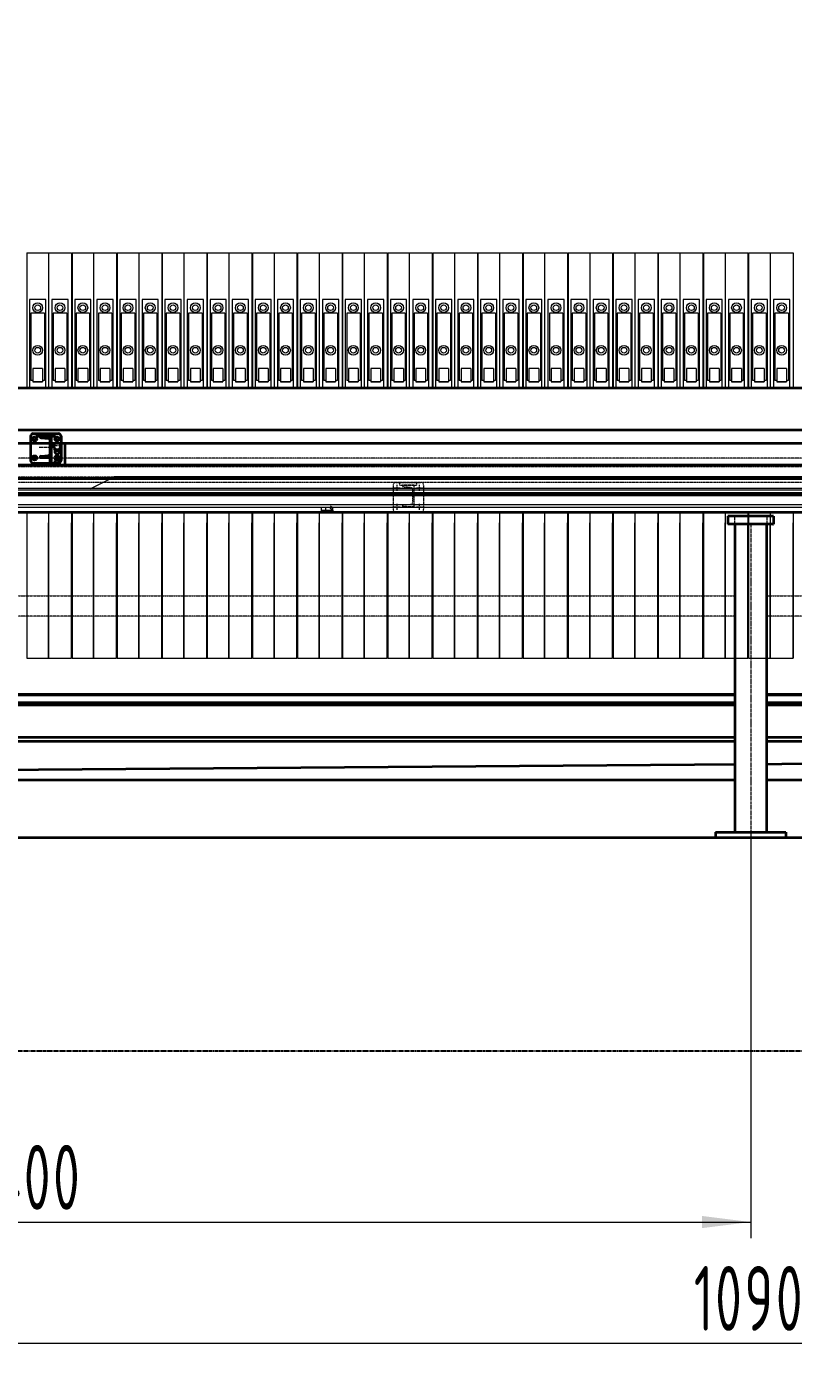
# Model space of a CAD drawing. Header units: millimetres. Extents: x -17820 to 17820, y -12600 to 12600.
# Drawn here: x -9809 to -6970, y 2416 to 7351 of the extents above; entities that cross this region are included whole.
import ezdxf

# ---------------------------------------------------------------- set-up
doc = ezdxf.new("R2010")
doc.units = ezdxf.units.MM
for name, pattern in [('双点画线', [22, 12, -2, 2, -2, 2, -2]), ('点画线', [18, 12, -2, 2, -2]), ('虚线', [2, 1, -1])]:
    doc.linetypes.add(name, pattern=pattern)
doc.layers.get('0').update_dxf_attribs({"lineweight": 35})
for name, color, linetype, lineweight in [('CDRAFT0', 7, 'Continuous', 35), ('EB0_1_1_1_1_1_1', 7, 'Continuous', 35), ('EB0_1_1_1_1_1_1_1_1_1_1_1_1_1_1_1_1_1_1', 7, 'Continuous', 35), ('EB0_1_1_1_1_1_1_1_1_1_1_1_1_1_1_1_1_1_1_1_1_1_1_1_1_1_1_1_1', 7, 'Continuous', 35), ('EB0_1_1_1_1_1_1_1_1_1_1_1_1_1_1_1_1_1_1_1_1_1_1_1_1_1_1_1_1_1', 7, 'Continuous', 35), ('EB0_1_1_1_1_1_1_1_1_1_1_1_1_1_1_1_1_1_1_1_1_1_1_1_1_1_1_1_1_1_1_1_1', 7, 'Continuous', 35), ('EB0_1_1_1_1_1_1_1_1_1_1_1_1_1_1_1_1_1_1_1_1_1_1_1_1_1_1_1_1_1_1_1_1_1_1', 7, 'Continuous', 35), ('中心线层', 1, '点画线', 18), ('尺寸线层', 3, 'Continuous', 18), ('粗实线层', 7, 'Continuous', 35), ('细实线层', 2, 'Continuous', 18), ('虚线层', 6, '虚线', 18)]:
    doc.layers.add(name, color=color, linetype=linetype, lineweight=lineweight)
doc.styles.add('机械', font='isocp', dxfattribs={"width": 0.667, "bigfont": 'gbcbig.shx'})
doc.dimstyles.new('标准', dxfattribs={"dimscale": 60, "dimtxt": 4, "dimasz": 3, "dimexe": 1, "dimexo": 0, "dimgap": 0.76128, "dimtad": 1, "dimdec": 1, "dimdsep": 46, "dimtxsty": '机械', "dimblk": '_CAXARROW', "dimcen": 0, "dimdle": 4, "dimclrt": 2, "dimaunit": 1, "dimazin": 2, "dimtfac": 0.707107, "dimtdec": 3, "dimtmove": 0, "dimatfit": 3, "dimfxl": 0, "dimfrac": 2, "dimtolj": 1, "dimlwd": 18, "dimarcsym": 0})

# ---------------------------------------------------------------- blocks, each defined once
blk = doc.blocks.new('*X187')
at = {"layer": '尺寸线层', "linetype": 'Continuous', "lineweight": 18}
for points in [[(-13088.1, 9940.3), (-12908.1, 9962.8), (-12908.1, 9917.8)], [(561.9, 9940.3), (381.9, 9962.8), (381.9, 9917.8)]]:
    blk.add_hatch(color=0, dxfattribs=at).paths.add_polyline_path(points, flags=0)
at = {"layer": '尺寸线层', "color": 0, "linetype": 'Continuous'}
for p, q in [((-13088.1, 6052.9), (-13088.1, 10000.3)), ((561.9, 5097.9), (561.9, 10000.3))]:
    blk.add_line(p, q, dxfattribs=at)
at = {"layer": '尺寸线层', "color": 0, "linetype": 'Continuous', "lineweight": 18}
blk.add_line((-13088.1, 9940.3), (561.9, 9940.3), dxfattribs=at)
at = {"layer": '尺寸线层', "color": 2, "insert": (-6263.1, 10106), "char_height": 240, "width": 1088.544, "attachment_point": 5, "line_spacing_factor": 0.939812, "style": '机械'}
blk.add_mtext('\\T1.1;13650', dxfattribs=at)
blk = doc.blocks.new('_CAXARROW')
blk.add_hatch(color=2).paths.add_polyline_path([(0, 0), (-1, 0.125), (-1, -0.125)], flags=0)
blk = doc.blocks.new('*X195')
at = {"layer": '尺寸线层', "linetype": 'Continuous', "lineweight": 18}
for points in [[(-12528.1, 2476.2), (-12348.1, 2498.7), (-12348.1, 2453.7)], [(-1628.1, 2476.2), (-1808.1, 2498.7), (-1808.1, 2453.7)]]:
    blk.add_hatch(color=0, dxfattribs=at).paths.add_polyline_path(points, flags=0)
at = {"layer": '尺寸线层', "color": 0, "linetype": 'Continuous'}
for p, q in [((-1628.1, 4625.9), (-1628.1, 2416.2)), ((-12528.1, 4347.9), (-12528.1, 2416.2))]:
    blk.add_line(p, q, dxfattribs=at)
at = {"layer": '尺寸线层', "color": 0, "linetype": 'Continuous', "lineweight": 18}
blk.add_line((-12528.1, 2476.2), (-1628.1, 2476.2), dxfattribs=at)
at = {"layer": '尺寸线层', "color": 2, "insert": (-7078.1, 2641.9), "char_height": 240, "width": 1134.281, "attachment_point": 5, "line_spacing_factor": 0.939812, "style": '机械'}
blk.add_mtext('\\T1.1;10900', dxfattribs=at)
blk = doc.blocks.new('*X205')
at = {"layer": '中心线层', "linetype": '点画线', "lineweight": 18}
blk.add_line((40, 46), (40, -3), dxfattribs=at)
at = {"layer": '粗实线层'}
for p, q in [((0, 0), (0, 43)), ((2.5, 43), (0, 43)), ((0, 0), (80, 0)), ((6.5, 39.4), (9.2, 12.2)), ((17.1, 5), (62.9, 5)), ((70.8, 12.2), (73.5, 39.4)), ((77.5, 43), (80, 43)), ((80, 0), (80, 43))]:
    blk.add_line(p, q, dxfattribs=at)
for centre, radius, start, end in [((2.5, 39), 4, 5.7106, 90), ((17.1, 13), 8, 185.7106, 270), ((62.9, 13), 8, 270, 354.2894), ((77.5, 39), 4, 90, 174.2894)]:
    blk.add_arc(centre, radius, start, end, dxfattribs=at)
blk = doc.blocks.new('BLOCK8_1')
at = {"layer": 'EB0_1_1_1_1_1_1_1_1_1_1_1_1_1_1_1_1_1_1_1_1_1_1_1_1_1_1_1_1'}
for p, q in [((-183.3, 62.8), (-183.3, -27.2)), ((-70.3, 62.8), (-70.3, -27.2))]:
    blk.add_line(p, q, dxfattribs=at)
for centre, start, end in [((-173.3, 62.8), 90, 180), ((-80.3, 62.8), 0, 90), ((-173.3, -27.2), 180, 270), ((-80.3, -27.2), 270, 0)]:
    blk.add_arc(centre, 10, start, end, dxfattribs=at)
blk.add_wipeout([(-105.3, 62.8), (-129.7, 62.8), (-129.7, 62.8), (-148.3, 62.8), (-148.3, 62.8), (-148.3, 60.3), (-148.3, 60.3), (-148.3, 60.2), (-148.3, 60), (-148.3, 59.8), (-148.3, 59.6), (-148.2, 59.4), (-148.2, 59.2), (-148.1, 59), (-148, 58.8), (-147.9, 58.6), (-147.9, 58.5), (-147.8, 58.3), (-147.7, 58.1), (-147.5, 58), (-147.4, 57.8), (-147.3, 57.7), (-147.2, 57.5), (-147, 57.4), (-146.9, 57.3), (-146.7, 57.1), (-146.6, 57), (-146.4, 56.9), (-146.2, 56.8), (-146, 56.7), (-145.9, 56.7), (-145.7, 56.6), (-145.5, 56.5), (-145.3, 56.5), (-145.1, 56.4), (-144.9, 56.4), (-144.7, 56.4), (-144.7, 56.4), (-129.7, 54.9), (-129.7, 54.9), (-117.5, 53.6), (-110.3, 45.7), (-110.3, 46.1), (-110.4, 46.5), (-110.4, 46.9), (-110.5, 47.2), (-110.6, 47.6), (-110.7, 48), (-110.8, 48.4), (-110.9, 48.7), (-111.1, 49.1), (-111.3, 49.5), (-111.5, 49.8), (-111.7, 50.1), (-111.9, 50.5), (-112.1, 50.8), (-112.4, 51.1), (-112.7, 51.3), (-113, 51.6), (-113.2, 51.9), (-113.6, 52.1), (-113.9, 52.3), (-114.2, 52.5), (-114.6, 52.7), (-114.9, 52.9), (-115.3, 53.1), (-115.6, 53.2), (-116, 53.3), (-116.4, 53.4), (-116.8, 53.5), (-117.1, 53.6), (-117.5, 53.6), (-110.3, 45.7), (-110.3, 22.8), (-110.3, 22.8), (-110.3, 0), (-117.5, -8), (-117.1, -7.9), (-116.8, -7.9), (-116.4, -7.8), (-116, -7.7), (-115.6, -7.6), (-115.3, -7.4), (-114.9, -7.3), (-114.6, -7.1), (-114.2, -6.9), (-113.9, -6.7), (-113.6, -6.5), (-113.2, -6.2), (-113, -6), (-112.7, -5.7), (-112.4, -5.4), (-112.1, -5.1), (-111.9, -4.8), (-111.7, -4.5), (-111.5, -4.1), (-111.3, -3.8), (-111.1, -3.4), (-110.9, -3.1), (-110.8, -2.7), (-110.7, -2.4), (-110.6, -2), (-110.5, -1.6), (-110.4, -1.2), (-110.4, -0.8), (-110.3, -0.4), (-110.3, 0), (-117.5, -8), (-129.7, -9.2), (-129.7, -9.2), (-144.7, -10.7), (-144.7, -10.7), (-144.9, -10.7), (-145.1, -10.8), (-145.3, -10.8), (-145.5, -10.9), (-145.7, -10.9), (-145.9, -11), (-146, -11.1), (-146.2, -11.2), (-146.4, -11.3), (-146.6, -11.4), (-146.7, -11.5), (-146.9, -11.6), (-147, -11.7), (-147.2, -11.9), (-147.3, -12), (-147.4, -12.2), (-147.5, -12.3), (-147.7, -12.5), (-147.8, -12.6), (-147.9, -12.8), (-147.9, -13), (-148, -13.2), (-148.1, -13.3), (-148.2, -13.5), (-148.2, -13.7), (-148.3, -13.9), (-148.3, -14.1), (-148.3, -14.3), (-148.3, -14.5), (-148.3, -14.7), (-148.3, -14.7), (-148.3, -17.2), (-148.3, -17.2), (-129.7, -17.2), (-129.7, -17.2), (-105.3, -17.2), (-105.3, -17.2), (-105.3, 22.8), (-105.3, 22.8)]).dxf.layer = 'EB0_1_1_1_1_1_1_1_1_1_1_1_1_1_1_1_1_1_1_1_1_1_1_1_1_1_1_1_1'
for p, q in [((-173.3, 72.8), (-80.3, 72.8)), ((-158.3, 62.8), (-158.3, 72.8)), ((-158.3, 62.8), (-95.3, 62.8)), ((-95.3, 62.8), (-95.3, 72.8)), ((-173.3, -37.2), (-80.3, -37.2))]:
    blk.add_line(p, q, dxfattribs=at)
for centre in [(-168.3, 52.8), (-85.3, 52.8), (-168.3, -17.2), (-85.3, -17.2)]:
    blk.add_circle(centre, 8, dxfattribs=at)
at = {"layer": '中心线层'}
for p, q in [((-157.3, 52.8), (-179.3, 52.8)), ((-168.3, 41.8), (-168.3, 63.8)), ((-96.3, 52.8), (-74.3, 52.8)), ((-85.3, 41.8), (-85.3, 63.8)), ((-157.3, -17.2), (-179.3, -17.2)), ((-168.3, -28.2), (-168.3, -6.2)), ((-96.3, -17.2), (-74.3, -17.2)), ((-85.3, -28.2), (-85.3, -6.2))]:
    blk.add_line(p, q, dxfattribs=at)
at = {"layer": 'EB0_1_1_1_1_1_1_1_1_1_1_1_1_1_1_1_1_1_1_1_1_1_1_1_1_1_1_1_1', "rotation": 90}
blk.add_blockref('*X205', (-105.3, -17.2), dxfattribs=at)
blk = doc.blocks.new('*X209')
at = {"layer": 'EB0_1_1_1_1_1_1_1_1_1_1_1_1_1_1_1_1_1_1'}
for p, q in [((-137, 487.7), (-140, 487.7)), ((-140, 487.7), (-140, 457.7)), ((-137, 457.7), (-140, 457.7)), ((27, 487.7), (-137, 487.7)), ((30, 457.7), (-137, 457.7)), ((-114, 457.7), (-114, -682.3)), ((27, 457.7), (-40, 457.7)), ((4, 457.7), (4, -682.3)), ((30, 487.7), (27, 487.7)), ((27, 487.7), (30, 487.7)), ((30, 457.7), (27, 457.7)), ((27, 457.7), (30, 457.7)), ((30, 487.7), (30, 457.7)), ((-185, -682.3), (75, -682.3)), ((-185, -682.3), (-185, -702.3)), ((75, -682.3), (75, -702.3)), ((-185, -702.3), (75, -702.3))]:
    blk.add_line(p, q, dxfattribs=at)
at = {"layer": '中心线层', "linetype": '点画线', "lineweight": 18}
for p, q in [((-115, 487.7), (-115, 457.7)), ((5, 487.7), (5, 457.7))]:
    blk.add_line(p, q, dxfattribs=at)
at = {"layer": '中心线层'}
blk.add_line((-55, 457.7), (-55, -682.3), dxfattribs=at)
blk = doc.blocks.new('BLOCK20_1')
at = {"layer": '虚线层'}
for p, q in [((-657.5, 93.2), (-12657.5, 93.2)), ((-657.5, 61.3), (-12657.5, 61.3)), ((-657.5, 23.2), (-12657.5, 23.2)), ((-657.5, 3.2), (-12657.5, 3.2))]:
    blk.add_line(p, q, dxfattribs=at)
blk = doc.blocks.new('BLOCK21_1')
at = {"layer": '尺寸线层'}
for p, q in [((539.8, -291.2), (-11460.2, -291.2)), ((-7943.8, -291.2), (-7856.8, -247.7)), ((-1220.8, -257.7), (-7876.8, -257.7)), ((-1220.8, -247.7), (-7856.8, -247.7)), ((539.8, -297.2), (-11460.2, -297.2)), ((539.8, -307.2), (-11460.2, -307.2)), ((539.8, -351.2), (-11460.2, -351.2)), ((539.8, -361.2), (-11460.2, -361.2))]:
    blk.add_line(p, q, dxfattribs=at)
blk = doc.blocks.new('BLOCK23_1')
at = {"layer": '中心线层'}
for p, q in [((-244.6, 24.2), (-222.6, 24.2)), ((-233.6, 13.2), (-233.6, 35.2)), ((-161.6, 24.2), (-139.6, 24.2)), ((-150.6, 13.2), (-150.6, 35.2)), ((-244.6, -45.8), (-222.6, -45.8)), ((-233.6, -56.8), (-233.6, -34.8)), ((-161.6, -45.8), (-139.6, -45.8)), ((-150.6, -56.8), (-150.6, -34.8))]:
    blk.add_line(p, q, dxfattribs=at)
at = {"layer": '虚线层'}
for p, q in [((-248.6, 34.2), (-248.6, -55.8)), ((-238.6, 44.2), (-145.6, 44.2)), ((-223.6, 34.2), (-223.6, 44.2)), ((-223.6, 34.2), (-160.6, 34.2)), ((-170.6, 34.2), (-213.6, 34.2)), ((-213.6, 31.7), (-213.6, 34.2)), ((-182.8, 25), (-210, 27.7)), ((-175.6, -28.7), (-175.6, 17.1)), ((-170.6, -45.8), (-170.6, 34.2)), ((-160.6, 34.2), (-160.6, 44.2)), ((-135.6, 34.2), (-135.6, -55.8)), ((-213.6, -43.3), (-213.6, -45.8)), ((-170.6, -45.8), (-213.6, -45.8)), ((-210, -39.3), (-182.8, -36.6)), ((-238.6, -65.8), (-145.6, -65.8))]:
    blk.add_line(p, q, dxfattribs=at)
for centre, radius, start, end in [((-238.6, 34.2), 10, 90, 180), ((-209.6, 31.7), 4, 180, 264.2894), ((-183.6, 17.1), 8, 0, 84.2894), ((-145.6, 34.2), 10, 0, 90), ((-209.6, -43.3), 4, 95.7106, 180), ((-183.6, -28.7), 8, 275.7106, 0), ((-238.6, -55.8), 10, 180, 270), ((-145.6, -55.8), 10, 270, 0)]:
    blk.add_arc(centre, radius, start, end, dxfattribs=at)
blk = doc.blocks.new('*X217')
at = {"layer": '尺寸线层', "linetype": 'Continuous', "lineweight": 18}
for points in [[(-12528.1, 2924.6), (-12348.1, 2947.1), (-12348.1, 2902.1)], [(-7128.1, 2924.6), (-7308.1, 2947.1), (-7308.1, 2902.1)]]:
    blk.add_hatch(color=0, dxfattribs=at).paths.add_polyline_path(points, flags=0)
at = {"layer": '尺寸线层', "color": 0, "linetype": 'Continuous'}
for p, q in [((-12528.1, 4347.9), (-12528.1, 2864.6)), ((-7128.1, 4367.9), (-7128.1, 2864.6))]:
    blk.add_line(p, q, dxfattribs=at)
at = {"layer": '尺寸线层', "color": 0, "linetype": 'Continuous', "lineweight": 18}
blk.add_line((-12528.1, 2924.6), (-7128.1, 2924.6), dxfattribs=at)
at = {"layer": '尺寸线层', "color": 2, "insert": (-9828.1, 3090.3), "char_height": 240, "width": 919.317, "attachment_point": 5, "line_spacing_factor": 0.939812, "style": '机械'}
blk.add_mtext('\\T1.1;5400', dxfattribs=at)
blk = doc.blocks.new('*X198')
at = {"layer": '细实线层', "color": 6, "linetype": 'Continuous', "lineweight": 18}
for p, q in [((-484.6, 1160.2), (-484.6, 660.2)), ((-484.6, 1160.2), (-404.6, 1160.2)), ((-404.6, 1160.2), (-404.6, 660.2)), ((-404.6, 1160.2), (-404.6, 660.2)), ((-404.6, 1160.2), (-404.6, 660.2)), ((-404.6, 1160.2), (-404.6, 660.2)), ((-404.6, 1160.2), (-404.6, 660.2)), ((-404.6, 1160.2), (-404.6, 660.2)), ((-404.6, 1160.2), (-404.6, 660.2)), ((-404.6, 1160.2), (-404.6, 660.2)), ((-404.6, 1160.2), (-404.6, 660.2)), ((-414.6, 987.2), (-474.6, 987.2)), ((-474.6, 987.2), (-474.6, 660.2)), ((-414.6, 660.2), (-414.6, 987.2)), ((-419.6, 937.2), (-469.6, 937.2)), ((-469.6, 937.2), (-469.6, 687.2)), ((-419.6, 937.2), (-419.6, 687.2)), ((-426.6, 732.2), (-462.6, 732.2)), ((-462.6, 732.2), (-462.6, 682.2)), ((-426.6, 732.2), (-426.6, 682.2)), ((-462.6, 687.2), (-469.6, 687.2)), ((-426.6, 682.2), (-462.6, 682.2)), ((-462.6, 682.2), (-426.6, 682.2)), ((-419.6, 687.2), (-426.6, 687.2)), ((-484.6, 199.2), (-484.6, -339.8)), ((-404.6, 199.2), (-404.6, -319.8)), ((-404.6, -339.8), (-404.6, 160.2)), ((-404.6, 160.2), (-404.6, -339.8)), ((-404.6, 160.2), (-404.6, -319.8)), ((-404.6, 160.2), (-404.6, -339.8)), ((-404.6, 160.2), (-404.6, -319.8)), ((-404.6, 160.2), (-404.6, -339.8)), ((-404.6, 160.2), (-404.6, -319.8)), ((-404.6, 160.2), (-404.6, -339.8)), ((-484.6, -339.8), (-404.6, -339.8))]:
    blk.add_line(p, q, dxfattribs=at)
for radius in [18, 10.5]:
    blk.add_circle((-444.6, 957.2), radius, dxfattribs=at)
at = {"layer": '虚线层', "color": 6, "linetype": 'Continuous', "lineweight": 18}
for radius in [18, 10.5]:
    blk.add_circle((-444.6, 799.7), radius, dxfattribs=at)
blk = doc.blocks.new('BLOCK20_2')
at = {"layer": '细实线层', "color": 6, "linetype": 'Continuous', "lineweight": 18}
for p, q in [((-470.7, 714.3), (-470.7, 214.3)), ((-470.7, 714.3), (-385.7, 714.3)), ((-385.7, 714.3), (-385.7, 214.3)), ((-385.7, 714.3), (-385.7, 214.3)), ((-385.7, 714.3), (-385.7, 214.3)), ((-385.7, 714.3), (-385.7, 214.3)), ((-385.7, 714.3), (-385.7, 214.3)), ((-385.7, 714.3), (-385.7, 214.3)), ((-385.7, 714.3), (-385.7, 214.3)), ((-385.7, 714.3), (-385.7, 214.3)), ((-385.7, 714.3), (-385.7, 214.3)), ((-398.2, 541.3), (-458.2, 541.3)), ((-458.2, 541.3), (-458.2, 214.3)), ((-398.2, 214.3), (-398.2, 541.3)), ((-403.2, 491.3), (-453.2, 491.3)), ((-453.2, 491.3), (-453.2, 241.3)), ((-403.2, 491.3), (-403.2, 241.3)), ((-410.2, 286.3), (-446.2, 286.3)), ((-446.2, 286.3), (-446.2, 236.3)), ((-410.2, 286.3), (-410.2, 236.3)), ((-446.2, 241.3), (-453.2, 241.3)), ((-410.2, 236.3), (-446.2, 236.3)), ((-446.2, 236.3), (-410.2, 236.3)), ((-403.2, 241.3), (-410.2, 241.3)), ((-470.7, -246.7), (-470.7, -785.7)), ((-385.7, -246.7), (-385.7, -765.7)), ((-385.7, -785.7), (-385.7, -285.7)), ((-385.7, -285.7), (-385.7, -785.7)), ((-385.7, -285.7), (-385.7, -765.7)), ((-385.7, -285.7), (-385.7, -785.7)), ((-385.7, -285.7), (-385.7, -765.7)), ((-385.7, -285.7), (-385.7, -785.7)), ((-385.7, -285.7), (-385.7, -765.7)), ((-385.7, -285.7), (-385.7, -785.7)), ((-470.7, -785.7), (-385.7, -785.7))]:
    blk.add_line(p, q, dxfattribs=at)
for radius in [18, 10.5]:
    blk.add_circle((-428.2, 511.3), radius, dxfattribs=at)
at = {"layer": '虚线层', "color": 6, "linetype": 'Continuous', "lineweight": 18}
for radius in [18, 10.5]:
    blk.add_circle((-428.2, 353.8), radius, dxfattribs=at)

msp = doc.modelspace()

# ---------------------------------------------------------------- linework, layer by layer
at = {"layer": 'CDRAFT0'}
for p, q in [((-2578.57, 4847.06), (-12305.57, 4847.06)), ((-2575.57, 4838.87), (-12305.57, 4838.87)), ((-2578.57, 4877.49), (-12302.57, 4877.49)), ((-2578.57, 4875.55), (-12302.57, 4875.55)), ((-12315.57, 4719.54), (-2568.57, 4719.54)), ((-12315.57, 4705.4), (-2565.57, 4705.4)), ((-12315.57, 4579.8), (-2565.57, 4655.4)), ((-12158.34, 4561.42), (-1785.57, 4561.42))]:
    msp.add_line(p, q, dxfattribs=at)
at = {"layer": 'EB0_1_1_1_1_1_1', "color": 2, "linetype": '双点画线', "lineweight": 25}
msp.add_line((-2565.57, 3557.21), (-12315.57, 3557.21), dxfattribs=at)
at = {"layer": 'EB0_1_1_1_1_1_1_1_1_1_1_1_1_1_1_1_1_1_1_1_1_1_1_1_1_1_1_1_1'}
msp.add_line((-13847.11, 4347.92), (252.49, 4347.92), dxfattribs=at)
at = {"layer": 'EB0_1_1_1_1_1_1_1_1_1_1_1_1_1_1_1_1_1_1_1_1_1_1_1_1_1_1_1_1_1_1_1_1', "linetype": 'Continuous', "lineweight": 35}
for p, q in [((-13088.07, 6012.92), (-2633.59, 6012.92)), ((-12738.07, 5807.92), (-2650.91, 5807.92)), ((-12738.07, 5727.92), (-2639.25, 5727.92)), ((-13088.07, 5552.92), (-2656.27, 5552.92))]:
    msp.add_line(p, q, dxfattribs=at)
at = {"layer": 'EB0_1_1_1_1_1_1_1_1_1_1_1_1_1_1_1_1_1_1_1_1_1_1_1_1_1_1_1_1_1_1_1_1'}
for p, q in [((-12850.57, 5857.92), (-2658.62, 5857.92)), ((-9709.34, 5807.92), (-9709.34, 5790.32)), ((-9709.34, 5790.32), (-9695.84, 5782.52)), ((-9695.84, 5782.52), (-9682.34, 5790.32)), ((-9682.34, 5790.32), (-9682.34, 5807.92)), ((-9695.84, 5733.31), (-9705.3, 5727.85)), ((-9686.38, 5727.85), (-9695.84, 5733.31)), ((-12850.57, 5677.92), (-2638.5, 5677.92))]:
    msp.add_line(p, q, dxfattribs=at)
at = {"layer": 'EB0_1_1_1_1_1_1_1_1_1_1_1_1_1_1_1_1_1_1_1_1_1_1_1_1_1_1_1_1_1_1_1_1', "color": 7, "linetype": 'Continuous', "lineweight": 35}
for p, q in [((-9723.84, 5807.92), (-9723.84, 5727.85)), ((-9718.84, 5807.92), (-9718.84, 5727.85)), ((-9704.84, 5787.72), (-9704.84, 5776.92)), ((-9686.84, 5787.72), (-9686.84, 5776.92)), ((-9667.84, 5807.92), (-9667.84, 5727.92)), ((-9704.84, 5727.92), (-9704.84, 5738.92)), ((-9686.84, 5727.92), (-9686.84, 5738.92))]:
    msp.add_line(p, q, dxfattribs=at)
at = {"layer": 'EB0_1_1_1_1_1_1_1_1_1_1_1_1_1_1_1_1_1_1_1_1_1_1_1_1_1_1_1_1_1_1_1_1', "color": 192}
for p, q in [((-12288.07, 5622.42), (-2643.56, 5622.42)), ((-12288.07, 5617.42), (-2644.27, 5617.42))]:
    msp.add_line(p, q, dxfattribs=at)
at = {"layer": 'EB0_1_1_1_1_1_1_1_1_1_1_1_1_1_1_1_1_1_1_1_1_1_1_1_1_1_1_1_1_1_1_1_1'}
for centre, start, end in [((-9695.84, 5798.11), 133.40265, 46.59735), ((-9695.84, 5717.73), 48.59822, 131.40178)]:
    msp.add_arc(centre, 13.5, start, end, dxfattribs=at)
at = {"layer": 'EB0_1_1_1_1_1_1_1_1_1_1_1_1_1_1_1_1_1_1_1_1_1_1_1_1_1_1_1_1_1_1_1_1', "color": 7, "linetype": 'Continuous', "lineweight": 35}
for centre, start, end in [((-9695.84, 5776.92), 180, 0), ((-9695.84, 5738.92), 0, 180)]:
    msp.add_arc(centre, 9, start, end, dxfattribs=at)
at = {"layer": '中心线层', "linetype": '点画线', "lineweight": 18}
msp.add_line((-9679.34, 5798.11), (-9712.34, 5798.11), dxfattribs=at)
at = {"layer": '中心线层', "color": 1, "linetype": '点画线', "lineweight": 18}
for p, q in [((-9707.02, 5776.92), (-9684.87, 5776.92)), ((-9707.02, 5738.92), (-9684.87, 5738.92))]:
    msp.add_line(p, q, dxfattribs=at)
at = {"layer": '中心线层', "color": 192}
msp.add_line((-12288.07, 5619.92), (-2643.91, 5619.92), dxfattribs=at)
at = {"layer": '尺寸线层'}
for p, q in [((-8717.31, 5559.79), (-8717.31, 5568.99)), ((-8717.31, 5559.79), (-8700.81, 5559.79)), ((-8717.31, 5557.29), (-8717.31, 5559.79)), ((-8717.31, 5557.29), (-8700.81, 5557.29)), ((-8700.81, 5559.79), (-8700.81, 5568.99)), ((-8700.81, 5557.29), (-8700.81, 5559.79)), ((-8700.81, 5559.79), (-8676.6, 5559.79)), ((-8700.81, 5557.29), (-8674.93, 5557.29))]:
    msp.add_line(p, q, dxfattribs=at)
for centre, radius, start, end in [((-8704.26, 5554.22), 30.06, 7.00688, 48.42081), ((-8724.31, 5555.49), 50, 2.74966, 20.48042), ((-8676.64, 5560.32), 0.525, 274.49663, 4.3907), ((-8674.87, 5557.79), 0.5, 261.46416, 12.1519), ((-8674.93, 5557.86), 0.501, 270.21726, 2.50932)]:
    msp.add_arc(centre, radius, start, end, dxfattribs=at)
msp.add_ellipse((-8724.31, 5554.78), major_axis=(49.5, 0), ratio=0.3805299, start_param=0.2694287, end_param=0.6468606, dxfattribs=at)
for points, knots in [([(-8674.93, 5557.36), (-8675.06, 5557.55), (-8675.33, 5557.94), (-8676.17, 5559.17), (-8676.6, 5559.79)], [0, 0, 0, 0, 38118.5155666, 77398.4414418, 77398.4414418, 77398.4414418, 77398.4414418]), ([(-8676.12, 5560.36), (-8675.7, 5559.75), (-8674.84, 5558.51), (-8674.57, 5558.1), (-8674.43, 5557.89)], [0, 0, 0, 0, 38098.2042457, 77400.6832038, 77400.6832038, 77400.6832038, 77400.6832038])]:
    msp.add_open_spline(points, degree=3, knots=knots, dxfattribs=at)
at = {"layer": '虚线层', "linetype": '虚线', "lineweight": 18}
for p, q in [((-12693.07, 5243.42), (-3798.07, 5243.42)), ((-3798.07, 5168.42), (-12678.04, 5168.42))]:
    msp.add_line(p, q, dxfattribs=at)

# ---------------------------------------------------------------- block references
at = {"layer": 'EB0_1_1_1_1_1_1_1_1_1_1_1_1_1_1_1_1_1_1_1_1_1_1_1_1_1_1_1_1'}
for p in [(-9090.42, 5798.61), (-8923.42, 5798.61), (-8756.42, 5798.61), (-8589.42, 5798.61), (-8422.42, 5798.61), (-8255.42, 5798.61), (-8088.42, 5798.61), (-7921.42, 5798.61), (-7754.42, 5798.61), (-7587.42, 5798.61), (-7420.42, 5798.61), (-7253.42, 5798.61), (-7086.42, 5798.61), (-6919.42, 5798.61)]:
    msp.add_blockref('BLOCK20_2', p, dxfattribs=at)
at = {"layer": 'EB0_1_1_1_1_1_1_1_1_1_1_1_1_1_1_1_1_1_1_1_1_1_1_1_1_1_1_1_1_1'}
for p in [(-9156.45, 5352.68), (-8989.45, 5352.68), (-8822.45, 5352.68), (-8655.45, 5352.68), (-8488.45, 5352.68), (-8321.45, 5352.68), (-8154.45, 5352.68), (-7987.45, 5352.68), (-7820.45, 5352.68), (-7653.45, 5352.68), (-7486.45, 5352.68), (-7319.45, 5352.68), (-7152.45, 5352.68), (-6985.45, 5352.68)]:
    msp.add_blockref('*X198', p, dxfattribs=at)
at = {"layer": '虚线层'}
msp.add_blockref('BLOCK23_1', (-8203.73, 5618.71), dxfattribs=at)

# ---------------------------------------------------------------- dimensions: what is measured, and where the dimension line sits
at = {"layer": '尺寸线层'}
for base, p1, p2, picture, middle in [((561.93, 9940.27), (-13088.07, 6052.92), (561.93, 5097.92), '*X187', (-6263.07, 9940.27)), ((-1628.07, 2476.23), (-12528.07, 4347.92), (-1628.07, 4625.92), '*X195', (-7078.07, 2476.23))]:
    dim = msp.add_linear_dim(base=base, p1=p1, p2=p2, dimstyle='标准', override={"dimsah": 1, "dimtfill": 1, "dimtzin": 8}, dxfattribs=at)
    dim.commit()
    dim.dimension.update_dxf_attribs({"geometry": picture, "text_midpoint": middle})

# ---------------------------------------------------------------- next in the draw order: block references
at = {"layer": 'EB0_1_1_1_1_1_1_1_1_1_1_1_1_1_1_1_1_1_1_1_1_1_1_1_1_1_1_1_1'}
msp.add_blockref('BLOCK8_1', (-9611.24, 5771.2), dxfattribs=at)

# ---------------------------------------------------------------- next in the draw order: wipeouts: each hides what was drawn before it
msp.add_wipeout([(-7069.07, 4367.92), (-7069.07, 5008.57), (-7069.07, 5008.57), (-7069.07, 5507.92), (-7069.07, 5507.92), (-7068.07, 5507.92), (-7068.07, 5507.92), (-7043.07, 5507.92), (-7043.07, 5507.92), (-7043.07, 5537.92), (-7043.07, 5537.92), (-7046.07, 5537.92), (-7046.07, 5537.92), (-7068.07, 5537.92), (-7068.07, 5537.92), (-7188.07, 5537.92), (-7188.07, 5537.92), (-7210.07, 5537.92), (-7210.07, 5537.92), (-7213.07, 5537.92), (-7213.07, 5537.92), (-7213.07, 5507.92), (-7213.07, 5507.92), (-7210.07, 5507.92), (-7210.07, 5507.92), (-7188.07, 5507.92), (-7188.07, 5507.92), (-7187.07, 5507.92), (-7187.07, 5507.92), (-7187.07, 5008.57), (-7187.07, 5008.57), (-7187.07, 4367.92), (-7187.07, 4367.92), (-7258.07, 4367.92), (-7258.07, 4367.92), (-7258.07, 4347.92), (-7258.07, 4347.92), (-6998.07, 4347.92), (-6998.07, 4347.92), (-6998.07, 4367.92), (-6998.07, 4367.92)]).dxf.layer = 'EB0_1_1_1_1_1_1_1_1_1_1_1_1_1_1_1_1_1_1_1_1_1_1_1_1_1_1_1_1_1_1_1_1_1_1'

# ---------------------------------------------------------------- next in the draw order: block references
for p in [(-9257.42, 5798.61), (-6752.42, 5798.61), (-6585.42, 5798.61)]:
    msp.add_blockref('BLOCK20_2', p, dxfattribs=at)
at = {"layer": 'EB0_1_1_1_1_1_1_1_1_1_1_1_1_1_1_1_1_1_1_1_1_1_1_1_1_1_1_1_1_1'}
for p in [(-9323.45, 5352.68), (-6818.45, 5352.68), (-6651.45, 5352.68)]:
    msp.add_blockref('*X198', p, dxfattribs=at)
at = {"layer": 'EB0_1_1_1_1_1_1_1_1_1_1_1_1_1_1_1_1_1_1_1_1_1_1_1_1_1_1_1_1_1_1_1_1_1_1'}
msp.add_blockref('*X209', (-7073.03, 5050.24), dxfattribs=at)
at = {"layer": '虚线层'}
for name, p in [('BLOCK21_1', (-1627.92, 5931.67)), ('BLOCK20_1', (-430.58, 5659.67))]:
    msp.add_blockref(name, p, dxfattribs=at)

# ---------------------------------------------------------------- next in the draw order: dimensions: what is measured, and where the dimension line sits
at = {"layer": '尺寸线层'}
dim = msp.add_linear_dim(base=(-7128.07, 2924.63), p1=(-12528.07, 4347.92), p2=(-7128.07, 4367.92), dimstyle='标准', override={"dimsah": 1, "dimtfill": 1, "dimtzin": 8}, dxfattribs=at)
dim.commit()
dim.dimension.update_dxf_attribs({"geometry": '*X217', "text_midpoint": (-9828.07, 2924.63)})

doc.saveas('drawing.dxf')
